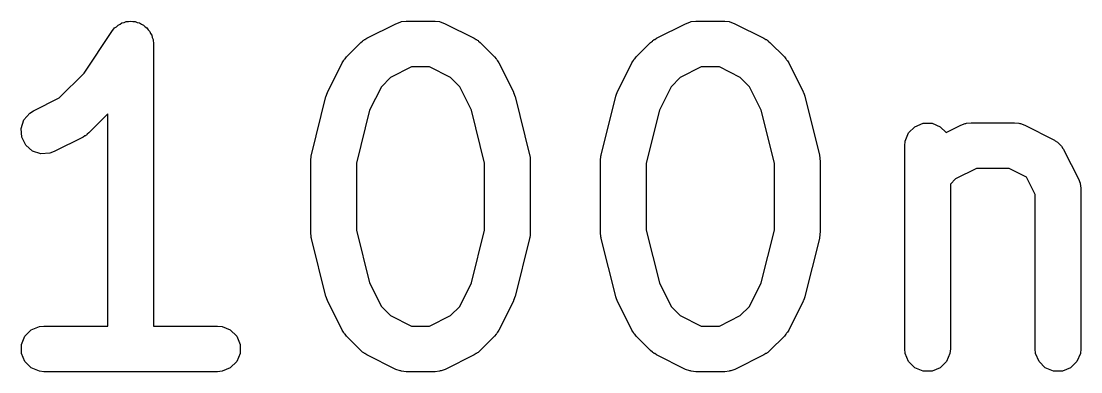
# Model space of a CAD drawing. Extents: x 4.17 to 6.89, y -6.18 to -1.34.
# Drawn here: x 4.264 to 4.4012, y -5.8083 to -5.763 of the extents above; entities that cross this region are included whole.
import ezdxf

# ---------------------------------------------------------------- set-up
doc = ezdxf.new("R2010")
doc.units = 0
doc.header["$MEASUREMENT"] = 0
doc.layers.add('BLACK', color=7, linetype='CONTINUOUS')

msp = doc.modelspace()

# ---------------------------------------------------------------- linework, layer by layer
at = {"layer": 'BLACK', "linetype": 'CONTINUOUS'}
for p, q in [((4.27217, -5.76968), (4.27576, -5.7643)), ((4.27576, -5.7643), (4.27613, -5.76385)), ((4.27576, -5.7643), (4.27576, -5.7643)), ((4.27576, -5.7643), (4.27576, -5.7643)), ((4.27576, -5.7643), (4.27576, -5.7643)), ((4.27613, -5.76385), (4.27637, -5.76369)), ((4.27637, -5.76369), (4.27657, -5.76348)), ((4.27657, -5.76348), (4.27684, -5.76337)), ((4.27684, -5.76337), (4.27708, -5.76321)), ((4.27708, -5.76321), (4.27737, -5.76315)), ((4.27737, -5.76315), (4.27764, -5.76304)), ((4.27764, -5.76304), (4.27793, -5.76304)), ((4.27793, -5.76304), (4.27821, -5.76298)), ((4.27821, -5.76298), (4.2785, -5.76304)), ((4.2785, -5.76304), (4.27879, -5.76304)), ((4.27879, -5.76304), (4.27906, -5.76315)), ((4.27906, -5.76315), (4.27934, -5.76321)), ((4.27934, -5.76321), (4.27959, -5.76337)), ((4.27959, -5.76337), (4.27986, -5.76348)), ((4.27986, -5.76348), (4.28006, -5.76369)), ((4.28006, -5.76369), (4.2803, -5.76385)), ((4.2803, -5.76385), (4.28046, -5.76409)), ((4.28046, -5.76409), (4.28067, -5.7643)), ((4.28067, -5.7643), (4.28078, -5.76456)), ((4.30877, -5.76517), (4.31252, -5.7633)), ((4.31252, -5.7633), (4.31306, -5.76309)), ((4.31306, -5.76309), (4.31316, -5.76308)), ((4.31316, -5.76308), (4.31326, -5.76304)), ((4.31326, -5.76304), (4.31384, -5.76298)), ((4.31384, -5.76298), (4.31759, -5.76298)), ((4.31759, -5.76298), (4.31816, -5.76304)), ((4.31816, -5.76304), (4.31826, -5.76308)), ((4.31826, -5.76308), (4.31837, -5.76309)), ((4.31837, -5.76309), (4.31891, -5.7633)), ((4.31891, -5.7633), (4.32266, -5.76517)), ((4.34626, -5.76517), (4.35001, -5.7633)), ((4.35001, -5.7633), (4.35055, -5.76309)), ((4.35055, -5.76309), (4.35066, -5.76308)), ((4.35066, -5.76308), (4.35075, -5.76304)), ((4.35075, -5.76304), (4.35133, -5.76298)), ((4.35133, -5.76298), (4.35508, -5.76298)), ((4.35508, -5.76298), (4.35566, -5.76304)), ((4.35566, -5.76304), (4.35575, -5.76308)), ((4.35575, -5.76308), (4.35586, -5.76309)), ((4.35586, -5.76309), (4.3564, -5.7633)), ((4.3564, -5.7633), (4.36015, -5.76517)), ((4.28078, -5.76456), (4.28094, -5.7648)), ((4.28094, -5.7648), (4.281, -5.76509)), ((4.281, -5.76509), (4.28111, -5.76536)), ((4.28111, -5.76536), (4.28117, -5.76593)), ((4.308, -5.76572), (4.30822, -5.76554)), ((4.30822, -5.76554), (4.30828, -5.76548)), ((4.30828, -5.76548), (4.30836, -5.76542)), ((4.30836, -5.76542), (4.30845, -5.76536)), ((4.30845, -5.76536), (4.30852, -5.76533)), ((4.30852, -5.76533), (4.30877, -5.76517)), ((4.32266, -5.76517), (4.3229, -5.76533)), ((4.3229, -5.76533), (4.32298, -5.76536)), ((4.32298, -5.76536), (4.32306, -5.76542)), ((4.32306, -5.76542), (4.32315, -5.76548)), ((4.32315, -5.76548), (4.3232, -5.76554)), ((4.3232, -5.76554), (4.32342, -5.76572)), ((4.34549, -5.76572), (4.34572, -5.76554)), ((4.34572, -5.76554), (4.34577, -5.76548)), ((4.34577, -5.76548), (4.34586, -5.76542)), ((4.34586, -5.76542), (4.34594, -5.76536)), ((4.34594, -5.76536), (4.34601, -5.76533)), ((4.34601, -5.76533), (4.34626, -5.76517)), ((4.36015, -5.76517), (4.3604, -5.76533)), ((4.3604, -5.76533), (4.36047, -5.76536)), ((4.36047, -5.76536), (4.36055, -5.76542)), ((4.36055, -5.76542), (4.36064, -5.76548)), ((4.36064, -5.76548), (4.36069, -5.76554)), ((4.36069, -5.76554), (4.36092, -5.76572)), ((4.28117, -5.76593), (4.28117, -5.76593)), ((4.28117, -5.76593), (4.28117, -5.76594)), ((4.28117, -5.76594), (4.28117, -5.76594)), ((4.28117, -5.76594), (4.28117, -5.80236)), ((4.30612, -5.7676), (4.308, -5.76572)), ((4.32342, -5.76572), (4.3253, -5.7676)), ((4.34362, -5.7676), (4.34549, -5.76572)), ((4.36092, -5.76572), (4.36279, -5.7676)), ((4.3037, -5.77212), (4.30557, -5.76837)), ((4.30557, -5.76837), (4.30573, -5.76812)), ((4.30573, -5.76812), (4.30576, -5.76805)), ((4.30576, -5.76805), (4.30582, -5.76797)), ((4.30582, -5.76797), (4.30588, -5.76788)), ((4.30588, -5.76788), (4.30594, -5.76783)), ((4.30594, -5.76783), (4.30612, -5.7676)), ((4.3253, -5.7676), (4.32548, -5.76783)), ((4.32548, -5.76783), (4.32554, -5.76788)), ((4.32554, -5.76788), (4.3256, -5.76797)), ((4.3256, -5.76797), (4.32566, -5.76805)), ((4.32566, -5.76805), (4.32569, -5.76812)), ((4.32569, -5.76812), (4.32585, -5.76837)), ((4.32585, -5.76837), (4.32773, -5.77212)), ((4.34119, -5.77212), (4.34307, -5.76837)), ((4.34307, -5.76837), (4.34322, -5.76812)), ((4.34322, -5.76812), (4.34325, -5.76805)), ((4.34325, -5.76805), (4.34332, -5.76797)), ((4.34332, -5.76797), (4.34337, -5.76788)), ((4.34337, -5.76788), (4.34343, -5.76783)), ((4.34343, -5.76783), (4.34362, -5.7676)), ((4.36279, -5.7676), (4.36298, -5.76783)), ((4.36298, -5.76783), (4.36304, -5.76788)), ((4.36304, -5.76788), (4.36309, -5.76797)), ((4.36309, -5.76797), (4.36316, -5.76805)), ((4.36316, -5.76805), (4.36319, -5.76812)), ((4.36319, -5.76812), (4.36335, -5.76837)), ((4.36335, -5.76837), (4.36522, -5.77212)), ((4.26897, -5.77288), (4.27217, -5.76968)), ((4.31453, -5.76889), (4.31184, -5.77024)), ((4.31689, -5.76889), (4.31453, -5.76889)), ((4.31959, -5.77024), (4.31689, -5.76889)), ((4.35203, -5.76889), (4.34933, -5.77024)), ((4.35438, -5.76889), (4.35203, -5.76889)), ((4.35708, -5.77024), (4.35438, -5.76889)), ((4.31184, -5.77024), (4.31064, -5.77144)), ((4.32078, -5.77144), (4.31959, -5.77024)), ((4.34933, -5.77024), (4.34813, -5.77144)), ((4.35828, -5.77144), (4.35708, -5.77024)), ((4.30349, -5.77266), (4.30358, -5.77242)), ((4.30358, -5.77242), (4.30367, -5.77218)), ((4.30367, -5.77218), (4.30368, -5.77216)), ((4.30368, -5.77216), (4.3037, -5.77212)), ((4.31064, -5.77144), (4.30912, -5.77447)), ((4.3223, -5.77447), (4.32078, -5.77144)), ((4.32773, -5.77212), (4.32774, -5.77216)), ((4.32774, -5.77216), (4.32775, -5.77218)), ((4.32775, -5.77218), (4.32784, -5.77242)), ((4.32784, -5.77242), (4.32793, -5.77266)), ((4.34098, -5.77266), (4.34108, -5.77242)), ((4.34108, -5.77242), (4.34116, -5.77218)), ((4.34116, -5.77218), (4.34117, -5.77216)), ((4.34117, -5.77216), (4.34119, -5.77212)), ((4.34813, -5.77144), (4.34662, -5.77447)), ((4.35979, -5.77447), (4.35828, -5.77144)), ((4.36522, -5.77212), (4.36524, -5.77216)), ((4.36524, -5.77216), (4.36525, -5.77218)), ((4.36525, -5.77218), (4.36534, -5.77242)), ((4.36534, -5.77242), (4.36543, -5.77266)), ((4.26565, -5.77455), (4.26897, -5.77288)), ((4.3016, -5.78022), (4.30347, -5.77272)), ((4.30347, -5.77272), (4.30349, -5.77268)), ((4.30349, -5.77268), (4.30349, -5.77266)), ((4.32793, -5.77266), (4.32793, -5.77268)), ((4.32793, -5.77268), (4.32795, -5.77272)), ((4.32795, -5.77272), (4.32982, -5.78022)), ((4.33909, -5.78022), (4.34097, -5.77272)), ((4.34097, -5.77272), (4.34098, -5.77268)), ((4.34098, -5.77268), (4.34098, -5.77266)), ((4.36543, -5.77266), (4.36543, -5.77268)), ((4.36543, -5.77268), (4.36544, -5.77272)), ((4.36544, -5.77272), (4.36732, -5.78022)), ((4.2644, -5.77572), (4.26516, -5.77485)), ((4.26516, -5.77485), (4.26565, -5.77455)), ((4.27526, -5.77494), (4.2728, -5.7774)), ((4.27526, -5.80236), (4.27526, -5.77494)), ((4.30912, -5.77447), (4.30741, -5.7813)), ((4.32401, -5.7813), (4.3223, -5.77447)), ((4.34662, -5.77447), (4.34491, -5.7813)), ((4.3615, -5.7813), (4.35979, -5.77447)), ((4.26404, -5.77682), (4.2644, -5.77572)), ((4.37887, -5.77742), (4.37969, -5.77661)), ((4.37969, -5.77661), (4.38075, -5.77617)), ((4.38075, -5.77617), (4.3819, -5.77617)), ((4.3819, -5.77617), (4.38297, -5.77661)), ((4.38297, -5.77661), (4.38373, -5.77737)), ((4.38373, -5.77737), (4.38563, -5.77642)), ((4.38563, -5.77642), (4.38617, -5.77621)), ((4.38617, -5.77621), (4.38628, -5.77621)), ((4.38628, -5.77621), (4.38638, -5.77617)), ((4.38638, -5.77617), (4.38695, -5.77611)), ((4.38695, -5.77611), (4.39258, -5.77611)), ((4.39258, -5.77611), (4.39315, -5.77617)), ((4.39315, -5.77617), (4.39325, -5.77621)), ((4.39325, -5.77621), (4.39336, -5.77621)), ((4.39336, -5.77621), (4.3939, -5.77642)), ((4.3939, -5.77642), (4.39765, -5.77829)), ((4.26412, -5.77797), (4.26404, -5.77682)), ((4.26463, -5.779), (4.26412, -5.77797)), ((4.27204, -5.77795), (4.26829, -5.77983)), ((4.27228, -5.7778), (4.27204, -5.77795)), ((4.27236, -5.77777), (4.27228, -5.7778)), ((4.27244, -5.7777), (4.27236, -5.77777)), ((4.27253, -5.77764), (4.27244, -5.7777)), ((4.27258, -5.77759), (4.27253, -5.77764)), ((4.2728, -5.7774), (4.27258, -5.77759)), ((4.37843, -5.77849), (4.37887, -5.77742)), ((4.2655, -5.77975), (4.26463, -5.779)), ((4.37837, -5.77906), (4.37843, -5.77849)), ((4.37837, -5.80531), (4.37837, -5.77906)), ((4.39765, -5.77829), (4.39774, -5.77836)), ((4.39774, -5.77836), (4.39779, -5.77837)), ((4.39779, -5.77837), (4.39784, -5.77842)), ((4.39784, -5.77842), (4.39814, -5.7786)), ((4.39814, -5.7786), (4.39838, -5.77888)), ((4.39838, -5.77888), (4.39866, -5.77913)), ((4.39866, -5.77913), (4.39884, -5.77942)), ((4.39884, -5.77942), (4.39889, -5.77947)), ((4.2666, -5.78012), (4.2655, -5.77975)), ((4.26775, -5.78003), (4.2666, -5.78012)), ((4.26829, -5.77983), (4.26775, -5.78003)), ((4.30151, -5.78079), (4.30154, -5.78058)), ((4.30152, -5.78084), (4.30151, -5.78079)), ((4.30154, -5.78058), (4.30157, -5.78036)), ((4.30157, -5.78036), (4.30158, -5.78032)), ((4.30158, -5.78032), (4.3016, -5.78022)), ((4.32982, -5.78022), (4.32984, -5.78032)), ((4.32984, -5.78032), (4.32986, -5.78036)), ((4.32986, -5.78036), (4.32988, -5.78058)), ((4.32988, -5.78058), (4.32991, -5.78079)), ((4.32991, -5.78079), (4.3299, -5.78084)), ((4.33901, -5.78079), (4.33904, -5.78058)), ((4.33901, -5.78084), (4.33901, -5.78079)), ((4.33904, -5.78058), (4.33906, -5.78036)), ((4.33906, -5.78036), (4.33908, -5.78032)), ((4.33908, -5.78032), (4.33909, -5.78022)), ((4.36732, -5.78022), (4.36733, -5.78032)), ((4.36733, -5.78032), (4.36735, -5.78036)), ((4.36735, -5.78036), (4.36737, -5.78058)), ((4.36737, -5.78058), (4.3674, -5.78079)), ((4.3674, -5.78079), (4.3674, -5.78084)), ((4.39889, -5.77947), (4.39891, -5.77952)), ((4.39891, -5.77952), (4.39897, -5.77962)), ((4.39897, -5.77962), (4.40084, -5.78336)), ((4.30151, -5.78094), (4.30152, -5.78084)), ((4.30151, -5.79031), (4.30151, -5.78094)), ((4.30741, -5.7813), (4.30741, -5.78995)), ((4.32401, -5.78995), (4.32401, -5.7813)), ((4.3299, -5.78084), (4.32991, -5.78094)), ((4.32991, -5.78094), (4.32991, -5.79031)), ((4.339, -5.78094), (4.33901, -5.78084)), ((4.339, -5.79031), (4.339, -5.78094)), ((4.34491, -5.7813), (4.34491, -5.78995)), ((4.3615, -5.78995), (4.3615, -5.7813)), ((4.3674, -5.78084), (4.36741, -5.78094)), ((4.36741, -5.78094), (4.36741, -5.79031)), ((4.38765, -5.78201), (4.38495, -5.78336)), ((4.39188, -5.78201), (4.38765, -5.78201)), ((4.39412, -5.78314), (4.39188, -5.78201)), ((4.38495, -5.78336), (4.38428, -5.78403)), ((4.39525, -5.78538), (4.39412, -5.78314)), ((4.40084, -5.78336), (4.40105, -5.78391)), ((4.38428, -5.78403), (4.38428, -5.80531)), ((4.40105, -5.78391), (4.40106, -5.78401)), ((4.40106, -5.78401), (4.4011, -5.78411)), ((4.4011, -5.78411), (4.40115, -5.78469)), ((4.40115, -5.78469), (4.40115, -5.80531)), ((4.39525, -5.80531), (4.39525, -5.78538)), ((4.30152, -5.79041), (4.30151, -5.79031)), ((4.30741, -5.78995), (4.30912, -5.79678)), ((4.3223, -5.79678), (4.32401, -5.78995)), ((4.32991, -5.79031), (4.3299, -5.79041)), ((4.33901, -5.79041), (4.339, -5.79031)), ((4.34491, -5.78995), (4.34662, -5.79678)), ((4.35979, -5.79678), (4.3615, -5.78995)), ((4.36741, -5.79031), (4.3674, -5.79041)), ((4.30151, -5.79045), (4.30152, -5.79041)), ((4.30154, -5.79067), (4.30151, -5.79045)), ((4.30157, -5.79089), (4.30154, -5.79067)), ((4.30158, -5.79093), (4.30157, -5.79089)), ((4.3016, -5.79103), (4.30158, -5.79093)), ((4.30347, -5.79852), (4.3016, -5.79103)), ((4.32982, -5.79103), (4.32795, -5.79852)), ((4.32984, -5.79093), (4.32982, -5.79103)), ((4.32986, -5.79089), (4.32984, -5.79093)), ((4.32988, -5.79067), (4.32986, -5.79089)), ((4.32991, -5.79045), (4.32988, -5.79067)), ((4.3299, -5.79041), (4.32991, -5.79045)), ((4.33901, -5.79045), (4.33901, -5.79041)), ((4.33904, -5.79067), (4.33901, -5.79045)), ((4.33906, -5.79089), (4.33904, -5.79067)), ((4.33908, -5.79093), (4.33906, -5.79089)), ((4.33909, -5.79103), (4.33908, -5.79093)), ((4.34097, -5.79852), (4.33909, -5.79103)), ((4.36732, -5.79103), (4.36544, -5.79852)), ((4.36733, -5.79093), (4.36732, -5.79103)), ((4.36735, -5.79089), (4.36733, -5.79093)), ((4.36737, -5.79067), (4.36735, -5.79089)), ((4.3674, -5.79045), (4.36737, -5.79067)), ((4.3674, -5.79041), (4.3674, -5.79045)), ((4.30912, -5.79678), (4.31064, -5.79981)), ((4.32078, -5.79981), (4.3223, -5.79678)), ((4.34662, -5.79678), (4.34813, -5.79981)), ((4.35828, -5.79981), (4.35979, -5.79678)), ((4.30349, -5.79857), (4.30347, -5.79852)), ((4.30349, -5.79859), (4.30349, -5.79857)), ((4.30358, -5.79883), (4.30349, -5.79859)), ((4.32793, -5.79859), (4.32784, -5.79883)), ((4.32795, -5.79852), (4.32793, -5.79857)), ((4.32793, -5.79857), (4.32793, -5.79859)), ((4.34098, -5.79857), (4.34097, -5.79852)), ((4.34098, -5.79859), (4.34098, -5.79857)), ((4.34108, -5.79883), (4.34098, -5.79859)), ((4.36543, -5.79859), (4.36534, -5.79883)), ((4.36544, -5.79852), (4.36543, -5.79857)), ((4.36543, -5.79857), (4.36543, -5.79859)), ((4.30367, -5.79907), (4.30358, -5.79883)), ((4.30368, -5.79909), (4.30367, -5.79907)), ((4.3037, -5.79913), (4.30368, -5.79909)), ((4.30557, -5.80288), (4.3037, -5.79913)), ((4.31064, -5.79981), (4.31184, -5.80101)), ((4.31959, -5.80101), (4.32078, -5.79981)), ((4.32773, -5.79913), (4.32585, -5.80288)), ((4.32774, -5.79909), (4.32773, -5.79913)), ((4.32775, -5.79907), (4.32774, -5.79909)), ((4.32784, -5.79883), (4.32775, -5.79907)), ((4.34116, -5.79907), (4.34108, -5.79883)), ((4.34117, -5.79909), (4.34116, -5.79907)), ((4.34119, -5.79913), (4.34117, -5.79909)), ((4.34307, -5.80288), (4.34119, -5.79913)), ((4.34813, -5.79981), (4.34933, -5.80101)), ((4.35708, -5.80101), (4.35828, -5.79981)), ((4.36522, -5.79913), (4.36335, -5.80288)), ((4.36524, -5.79909), (4.36522, -5.79913)), ((4.36525, -5.79907), (4.36524, -5.79909)), ((4.36534, -5.79883), (4.36525, -5.79907)), ((4.31184, -5.80101), (4.31453, -5.80236)), ((4.31689, -5.80236), (4.31959, -5.80101)), ((4.34933, -5.80101), (4.35203, -5.80236)), ((4.35438, -5.80236), (4.35708, -5.80101)), ((4.26533, -5.80285), (4.26639, -5.80241)), ((4.26639, -5.80241), (4.26697, -5.80236)), ((4.26697, -5.80236), (4.27526, -5.80236)), ((4.28117, -5.80236), (4.28946, -5.80236)), ((4.28946, -5.80236), (4.29004, -5.80241)), ((4.29004, -5.80241), (4.2911, -5.80285)), ((4.31453, -5.80236), (4.31689, -5.80236)), ((4.35203, -5.80236), (4.35438, -5.80236)), ((4.26407, -5.80473), (4.26451, -5.80367)), ((4.26451, -5.80367), (4.26533, -5.80285)), ((4.2911, -5.80285), (4.29192, -5.80367)), ((4.29192, -5.80367), (4.29236, -5.80473)), ((4.30573, -5.80313), (4.30557, -5.80288)), ((4.30576, -5.8032), (4.30573, -5.80313)), ((4.30582, -5.80328), (4.30576, -5.8032)), ((4.30588, -5.80337), (4.30582, -5.80328)), ((4.30594, -5.80342), (4.30588, -5.80337)), ((4.30612, -5.80365), (4.30594, -5.80342)), ((4.308, -5.80552), (4.30612, -5.80365)), ((4.3253, -5.80365), (4.32342, -5.80552)), ((4.32548, -5.80342), (4.3253, -5.80365)), ((4.32554, -5.80337), (4.32548, -5.80342)), ((4.3256, -5.80328), (4.32554, -5.80337)), ((4.32566, -5.8032), (4.3256, -5.80328)), ((4.32569, -5.80313), (4.32566, -5.8032)), ((4.32585, -5.80288), (4.32569, -5.80313)), ((4.34322, -5.80313), (4.34307, -5.80288)), ((4.34325, -5.8032), (4.34322, -5.80313)), ((4.34332, -5.80328), (4.34325, -5.8032)), ((4.34337, -5.80337), (4.34332, -5.80328)), ((4.34343, -5.80342), (4.34337, -5.80337)), ((4.34362, -5.80365), (4.34343, -5.80342)), ((4.34549, -5.80552), (4.34362, -5.80365)), ((4.36279, -5.80365), (4.36092, -5.80552)), ((4.36298, -5.80342), (4.36279, -5.80365)), ((4.36304, -5.80337), (4.36298, -5.80342)), ((4.36309, -5.80328), (4.36304, -5.80337)), ((4.36316, -5.8032), (4.36309, -5.80328)), ((4.36319, -5.80313), (4.36316, -5.8032)), ((4.36335, -5.80288), (4.36319, -5.80313)), ((4.26407, -5.80588), (4.26407, -5.80473)), ((4.29236, -5.80473), (4.29236, -5.80588)), ((4.37843, -5.80588), (4.37837, -5.80531)), ((4.38428, -5.80531), (4.38422, -5.80588)), ((4.3953, -5.80588), (4.39525, -5.80531)), ((4.40115, -5.80531), (4.4011, -5.80588)), ((4.26451, -5.80695), (4.26407, -5.80588)), ((4.29236, -5.80588), (4.29192, -5.80695)), ((4.30822, -5.80571), (4.308, -5.80552)), ((4.30828, -5.80577), (4.30822, -5.80571)), ((4.30836, -5.80582), (4.30828, -5.80577)), ((4.30845, -5.80589), (4.30836, -5.80582)), ((4.30852, -5.80592), (4.30845, -5.80589)), ((4.30877, -5.80607), (4.30852, -5.80592)), ((4.31252, -5.80795), (4.30877, -5.80607)), ((4.32266, -5.80607), (4.31891, -5.80795)), ((4.3229, -5.80592), (4.32266, -5.80607)), ((4.32298, -5.80589), (4.3229, -5.80592)), ((4.32306, -5.80582), (4.32298, -5.80589)), ((4.32315, -5.80577), (4.32306, -5.80582)), ((4.3232, -5.80571), (4.32315, -5.80577)), ((4.32342, -5.80552), (4.3232, -5.80571)), ((4.34572, -5.80571), (4.34549, -5.80552)), ((4.34577, -5.80577), (4.34572, -5.80571)), ((4.34586, -5.80582), (4.34577, -5.80577)), ((4.34594, -5.80589), (4.34586, -5.80582)), ((4.34601, -5.80592), (4.34594, -5.80589)), ((4.34626, -5.80607), (4.34601, -5.80592)), ((4.35001, -5.80795), (4.34626, -5.80607)), ((4.36015, -5.80607), (4.3564, -5.80795)), ((4.3604, -5.80592), (4.36015, -5.80607)), ((4.36047, -5.80589), (4.3604, -5.80592)), ((4.36055, -5.80582), (4.36047, -5.80589)), ((4.36064, -5.80577), (4.36055, -5.80582)), ((4.36069, -5.80571), (4.36064, -5.80577)), ((4.36092, -5.80552), (4.36069, -5.80571)), ((4.37887, -5.80695), (4.37843, -5.80588)), ((4.38422, -5.80588), (4.38378, -5.80695)), ((4.39575, -5.80695), (4.3953, -5.80588)), ((4.4011, -5.80588), (4.40066, -5.80695)), ((4.26533, -5.80776), (4.26451, -5.80695)), ((4.26639, -5.8082), (4.26533, -5.80776)), ((4.26697, -5.80826), (4.26639, -5.8082)), ((4.29004, -5.8082), (4.28946, -5.80826)), ((4.2911, -5.80776), (4.29004, -5.8082)), ((4.29192, -5.80695), (4.2911, -5.80776)), ((4.31306, -5.80816), (4.31252, -5.80795)), ((4.31316, -5.80816), (4.31306, -5.80816)), ((4.31326, -5.8082), (4.31316, -5.80816)), ((4.31384, -5.80826), (4.31326, -5.8082)), ((4.31816, -5.8082), (4.31759, -5.80826)), ((4.31826, -5.80816), (4.31816, -5.8082)), ((4.31837, -5.80816), (4.31826, -5.80816)), ((4.31891, -5.80795), (4.31837, -5.80816)), ((4.35055, -5.80816), (4.35001, -5.80795)), ((4.35066, -5.80816), (4.35055, -5.80816)), ((4.35075, -5.8082), (4.35066, -5.80816)), ((4.35133, -5.80826), (4.35075, -5.8082)), ((4.35566, -5.8082), (4.35508, -5.80826)), ((4.35575, -5.80816), (4.35566, -5.8082)), ((4.35586, -5.80816), (4.35575, -5.80816)), ((4.3564, -5.80795), (4.35586, -5.80816)), ((4.37969, -5.80776), (4.37887, -5.80695)), ((4.38075, -5.8082), (4.37969, -5.80776)), ((4.3819, -5.8082), (4.38075, -5.8082)), ((4.38297, -5.80776), (4.3819, -5.8082)), ((4.38378, -5.80695), (4.38297, -5.80776)), ((4.39656, -5.80776), (4.39575, -5.80695)), ((4.39762, -5.8082), (4.39656, -5.80776)), ((4.39878, -5.8082), (4.39762, -5.8082)), ((4.39984, -5.80776), (4.39878, -5.8082)), ((4.40066, -5.80695), (4.39984, -5.80776)), ((4.28946, -5.80826), (4.26697, -5.80826)), ((4.31759, -5.80826), (4.31384, -5.80826)), ((4.35508, -5.80826), (4.35133, -5.80826))]:
    msp.add_line(p, q, dxfattribs=at)

doc.saveas('drawing.dxf')
